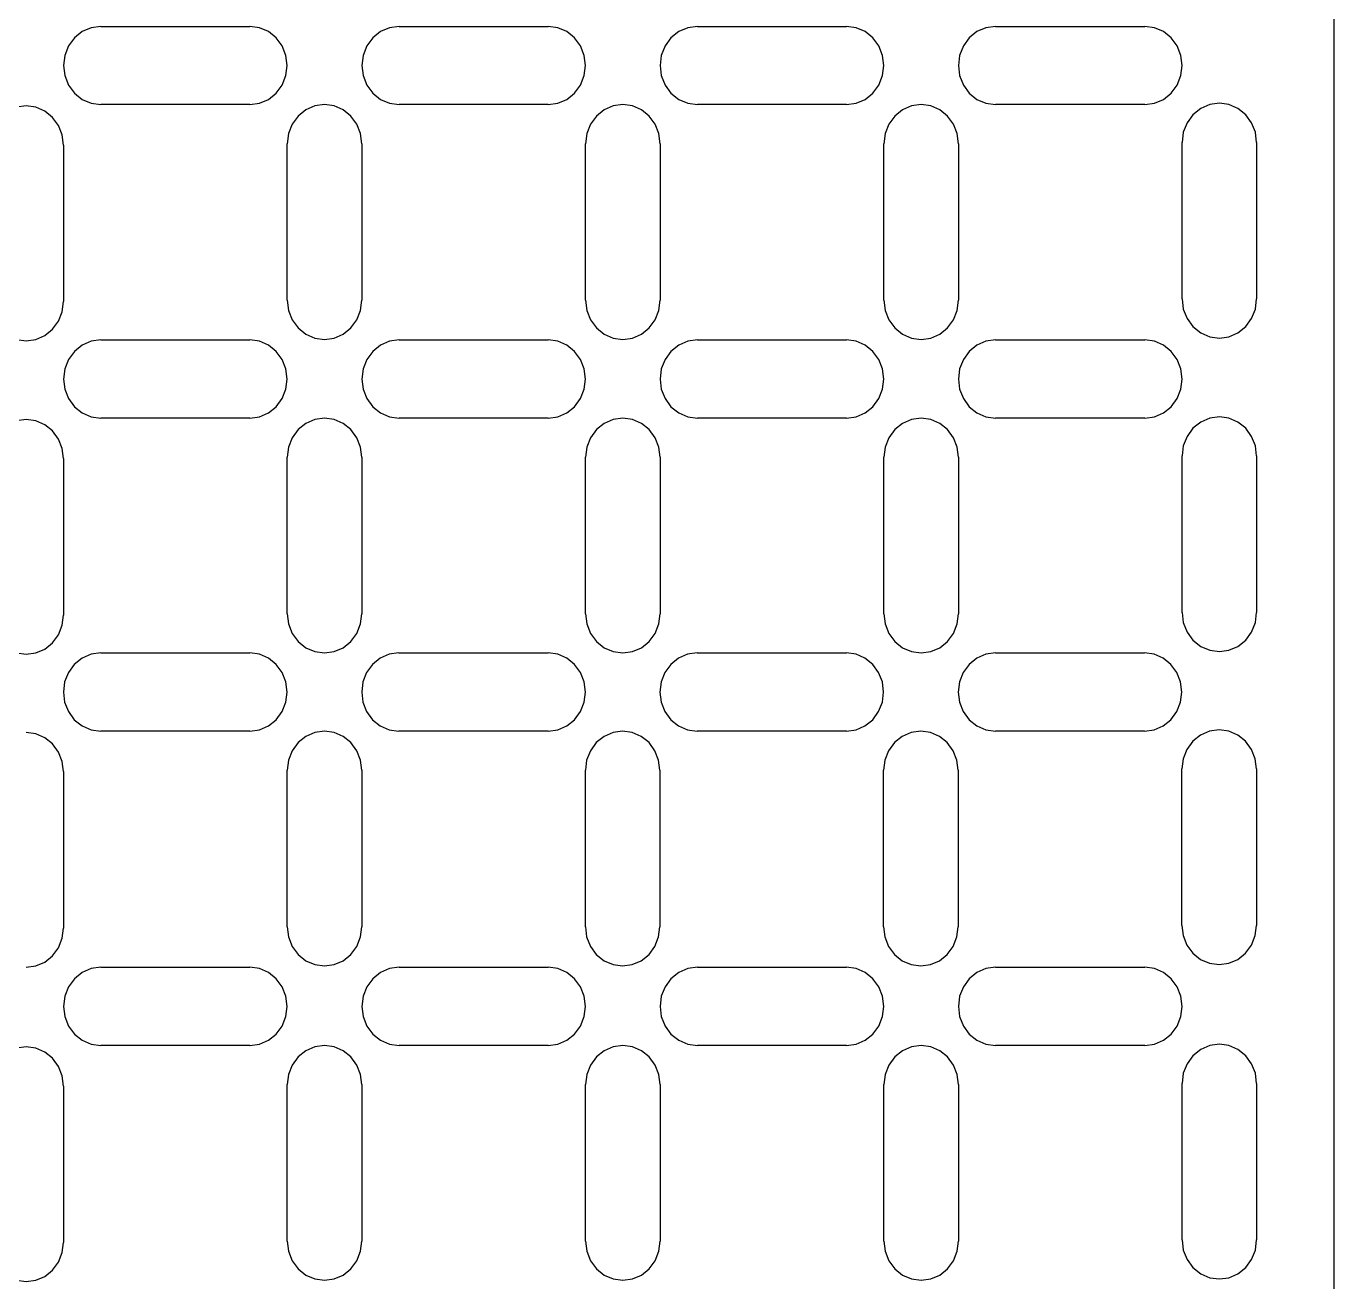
# Model space of a CAD drawing. Extents: x -295 to 295, y -225 to 225.
# Drawn here: x -71 to -20.2, y -147.5 to -98.7 of the extents above; entities that cross this region are included whole.
import ezdxf

# ---------------------------------------------------------------- set-up
doc = ezdxf.new("R2010")
doc.units = 0
doc.layers.get('0').update_dxf_attribs({"linetype": 'CONTINUOUS'})

msp = doc.modelspace()

# ---------------------------------------------------------------- linework, layer by layer
for p, q in [((-20.244, -64.523), (-20.244, -164.56)), ((-68.869, -98.933), (-69.169, -99.175)), ((-68.519, -98.781), (-68.869, -98.933)), ((-68.144, -98.729), (-68.519, -98.781)), ((-68.144, -98.729), (-62.351, -98.729)), ((-61.976, -98.781), (-62.351, -98.729)), ((-61.627, -98.933), (-61.976, -98.781)), ((-61.327, -99.175), (-61.627, -98.933)), ((-57.281, -98.933), (-57.581, -99.175)), ((-56.932, -98.781), (-57.281, -98.933)), ((-56.557, -98.729), (-56.932, -98.781)), ((-56.557, -98.729), (-50.764, -98.729)), ((-50.389, -98.781), (-50.764, -98.729)), ((-50.039, -98.933), (-50.389, -98.781)), ((-49.739, -99.175), (-50.039, -98.933)), ((-45.694, -98.933), (-45.994, -99.175)), ((-45.345, -98.781), (-45.694, -98.933)), ((-44.97, -98.729), (-45.345, -98.781)), ((-44.97, -98.729), (-39.176, -98.729)), ((-38.801, -98.781), (-39.176, -98.729)), ((-38.452, -98.933), (-38.801, -98.781)), ((-38.152, -99.175), (-38.452, -98.933)), ((-34.107, -98.933), (-34.407, -99.175)), ((-33.757, -98.781), (-34.107, -98.933)), ((-33.383, -98.729), (-33.757, -98.781)), ((-33.383, -98.729), (-27.589, -98.729)), ((-27.214, -98.781), (-27.589, -98.729)), ((-26.865, -98.933), (-27.214, -98.781)), ((-26.565, -99.175), (-26.865, -98.933)), ((-69.399, -99.49), (-69.544, -99.856)), ((-69.169, -99.175), (-69.399, -99.49)), ((-61.096, -99.49), (-61.327, -99.175)), ((-60.952, -99.856), (-61.096, -99.49)), ((-57.812, -99.49), (-57.956, -99.856)), ((-57.581, -99.175), (-57.812, -99.49)), ((-49.509, -99.49), (-49.739, -99.175)), ((-49.364, -99.856), (-49.509, -99.49)), ((-46.224, -99.49), (-46.369, -99.856)), ((-45.994, -99.175), (-46.224, -99.49)), ((-37.922, -99.49), (-38.152, -99.175)), ((-37.777, -99.856), (-37.922, -99.49)), ((-34.637, -99.49), (-34.782, -99.856)), ((-34.407, -99.175), (-34.637, -99.49)), ((-26.335, -99.49), (-26.565, -99.175)), ((-26.19, -99.856), (-26.335, -99.49)), ((-69.544, -99.856), (-69.593, -100.25)), ((-60.902, -100.25), (-60.952, -99.856)), ((-57.956, -99.856), (-58.006, -100.25)), ((-49.315, -100.25), (-49.364, -99.856)), ((-46.369, -99.856), (-46.418, -100.25)), ((-37.728, -100.25), (-37.777, -99.856)), ((-34.782, -99.856), (-34.831, -100.25)), ((-26.141, -100.25), (-26.19, -99.856)), ((-69.593, -100.25), (-69.544, -100.643)), ((-60.952, -100.643), (-60.902, -100.25)), ((-58.006, -100.25), (-57.956, -100.643)), ((-49.364, -100.643), (-49.315, -100.25)), ((-46.418, -100.25), (-46.369, -100.643)), ((-37.777, -100.643), (-37.728, -100.25)), ((-34.831, -100.25), (-34.782, -100.643)), ((-26.19, -100.643), (-26.141, -100.25)), ((-69.544, -100.643), (-69.399, -101.01)), ((-69.399, -101.01), (-69.169, -101.325)), ((-61.327, -101.325), (-61.096, -101.01)), ((-61.096, -101.01), (-60.952, -100.643)), ((-57.956, -100.643), (-57.812, -101.01)), ((-57.812, -101.01), (-57.581, -101.325)), ((-49.739, -101.325), (-49.509, -101.01)), ((-49.509, -101.01), (-49.364, -100.643)), ((-46.369, -100.643), (-46.224, -101.01)), ((-46.224, -101.01), (-45.994, -101.325)), ((-38.152, -101.325), (-37.922, -101.01)), ((-37.922, -101.01), (-37.777, -100.643)), ((-34.782, -100.643), (-34.637, -101.01)), ((-34.637, -101.01), (-34.407, -101.325)), ((-26.565, -101.325), (-26.335, -101.01)), ((-26.335, -101.01), (-26.19, -100.643)), ((-69.169, -101.325), (-68.869, -101.566)), ((-68.869, -101.566), (-68.519, -101.718)), ((-61.976, -101.718), (-61.627, -101.566)), ((-61.627, -101.566), (-61.327, -101.325)), ((-57.581, -101.325), (-57.281, -101.566)), ((-57.281, -101.566), (-56.932, -101.718)), ((-50.389, -101.718), (-50.039, -101.566)), ((-50.039, -101.566), (-49.739, -101.325)), ((-45.994, -101.325), (-45.694, -101.566)), ((-45.694, -101.566), (-45.345, -101.718)), ((-38.801, -101.718), (-38.452, -101.566)), ((-38.452, -101.566), (-38.152, -101.325)), ((-34.407, -101.325), (-34.107, -101.566)), ((-34.107, -101.566), (-33.757, -101.718)), ((-27.214, -101.718), (-26.865, -101.566)), ((-26.865, -101.566), (-26.565, -101.325)), ((-71.041, -101.821), (-71.416, -101.873)), ((-70.666, -101.873), (-71.041, -101.821)), ((-70.317, -102.025), (-70.666, -101.873)), ((-70.017, -102.266), (-70.317, -102.025)), ((-68.519, -101.718), (-68.144, -101.77)), ((-62.351, -101.77), (-68.144, -101.77)), ((-62.351, -101.77), (-61.976, -101.718)), ((-60.178, -101.973), (-60.478, -102.214)), ((-59.829, -101.821), (-60.178, -101.973)), ((-59.454, -101.769), (-59.829, -101.821)), ((-59.079, -101.821), (-59.454, -101.769)), ((-58.73, -101.973), (-59.079, -101.821)), ((-58.43, -102.214), (-58.73, -101.973)), ((-56.932, -101.718), (-56.557, -101.77)), ((-50.764, -101.77), (-56.557, -101.77)), ((-50.764, -101.77), (-50.389, -101.718)), ((-48.591, -101.973), (-48.891, -102.214)), ((-48.242, -101.821), (-48.591, -101.973)), ((-47.867, -101.769), (-48.242, -101.821)), ((-47.492, -101.821), (-47.867, -101.769)), ((-47.142, -101.973), (-47.492, -101.821)), ((-46.843, -102.214), (-47.142, -101.973)), ((-45.345, -101.718), (-44.97, -101.77)), ((-39.176, -101.77), (-44.97, -101.77)), ((-39.176, -101.77), (-38.801, -101.718)), ((-37.004, -101.973), (-37.304, -102.214)), ((-36.654, -101.821), (-37.004, -101.973)), ((-36.279, -101.769), (-36.654, -101.821)), ((-35.905, -101.821), (-36.279, -101.769)), ((-35.555, -101.973), (-35.905, -101.821)), ((-35.255, -102.214), (-35.555, -101.973)), ((-33.757, -101.718), (-33.383, -101.77)), ((-27.589, -101.77), (-33.383, -101.77)), ((-27.589, -101.77), (-27.214, -101.718)), ((-25.416, -101.922), (-25.716, -102.163)), ((-25.067, -101.77), (-25.416, -101.922)), ((-24.692, -101.718), (-25.067, -101.77)), ((-24.317, -101.77), (-24.692, -101.718)), ((-23.968, -101.922), (-24.317, -101.77)), ((-23.668, -102.163), (-23.968, -101.922)), ((-69.787, -102.581), (-70.017, -102.266)), ((-69.642, -102.948), (-69.787, -102.581)), ((-60.708, -102.529), (-60.853, -102.896)), ((-60.478, -102.214), (-60.708, -102.529)), ((-58.2, -102.529), (-58.43, -102.214)), ((-58.055, -102.896), (-58.2, -102.529)), ((-49.121, -102.529), (-49.266, -102.896)), ((-48.891, -102.214), (-49.121, -102.529)), ((-46.612, -102.529), (-46.843, -102.214)), ((-46.468, -102.896), (-46.612, -102.529)), ((-37.534, -102.529), (-37.678, -102.896)), ((-37.304, -102.214), (-37.534, -102.529)), ((-35.025, -102.529), (-35.255, -102.214)), ((-34.88, -102.896), (-35.025, -102.529)), ((-25.946, -102.478), (-26.091, -102.845)), ((-25.716, -102.163), (-25.946, -102.478)), ((-23.438, -102.478), (-23.668, -102.163)), ((-23.293, -102.845), (-23.438, -102.478)), ((-69.593, -103.341), (-69.642, -102.948)), ((-60.853, -102.896), (-60.902, -103.289)), ((-58.006, -103.289), (-58.055, -102.896)), ((-49.266, -102.896), (-49.315, -103.289)), ((-46.418, -103.289), (-46.468, -102.896)), ((-37.678, -102.896), (-37.728, -103.289)), ((-34.831, -103.289), (-34.88, -102.896)), ((-26.091, -102.845), (-26.141, -103.238)), ((-23.244, -103.238), (-23.293, -102.845)), ((-69.593, -103.341), (-69.593, -109.422)), ((-60.902, -109.37), (-60.902, -103.289)), ((-58.006, -103.289), (-58.006, -109.37)), ((-49.315, -109.37), (-49.315, -103.289)), ((-46.418, -103.289), (-46.418, -109.37)), ((-37.728, -109.37), (-37.728, -103.289)), ((-34.831, -103.289), (-34.831, -109.37)), ((-26.141, -109.319), (-26.141, -103.238)), ((-23.244, -103.238), (-23.244, -109.319)), ((-69.642, -109.816), (-69.593, -109.422)), ((-60.902, -109.37), (-60.853, -109.764)), ((-58.055, -109.764), (-58.006, -109.37)), ((-49.315, -109.37), (-49.266, -109.764)), ((-46.468, -109.764), (-46.418, -109.37)), ((-37.728, -109.37), (-37.678, -109.764)), ((-34.88, -109.764), (-34.831, -109.37)), ((-26.141, -109.319), (-26.091, -109.713)), ((-26.091, -109.713), (-25.946, -110.079)), ((-23.438, -110.079), (-23.293, -109.713)), ((-23.293, -109.713), (-23.244, -109.319)), ((-70.017, -110.497), (-69.787, -110.182)), ((-69.787, -110.182), (-69.642, -109.816)), ((-60.853, -109.764), (-60.708, -110.13)), ((-60.708, -110.13), (-60.478, -110.445)), ((-58.43, -110.445), (-58.2, -110.13)), ((-58.2, -110.13), (-58.055, -109.764)), ((-49.266, -109.764), (-49.121, -110.13)), ((-49.121, -110.13), (-48.891, -110.445)), ((-46.843, -110.445), (-46.612, -110.13)), ((-46.612, -110.13), (-46.468, -109.764)), ((-37.678, -109.764), (-37.534, -110.13)), ((-37.534, -110.13), (-37.304, -110.445)), ((-35.255, -110.445), (-35.025, -110.13)), ((-35.025, -110.13), (-34.88, -109.764)), ((-25.946, -110.079), (-25.716, -110.394)), ((-23.668, -110.394), (-23.438, -110.079)), ((-70.666, -110.891), (-70.317, -110.739)), ((-70.317, -110.739), (-70.017, -110.497)), ((-60.478, -110.445), (-60.178, -110.687)), ((-60.178, -110.687), (-59.829, -110.839)), ((-59.079, -110.839), (-58.73, -110.687)), ((-58.73, -110.687), (-58.43, -110.445)), ((-48.891, -110.445), (-48.591, -110.687)), ((-48.591, -110.687), (-48.242, -110.839)), ((-47.492, -110.839), (-47.142, -110.687)), ((-47.142, -110.687), (-46.843, -110.445)), ((-37.304, -110.445), (-37.004, -110.687)), ((-37.004, -110.687), (-36.654, -110.839)), ((-35.905, -110.839), (-35.555, -110.687)), ((-35.555, -110.687), (-35.255, -110.445)), ((-25.716, -110.394), (-25.416, -110.636)), ((-25.416, -110.636), (-25.067, -110.788)), ((-24.317, -110.788), (-23.968, -110.636)), ((-23.968, -110.636), (-23.668, -110.394)), ((-71.416, -110.891), (-71.041, -110.942)), ((-71.041, -110.942), (-70.666, -110.891)), ((-68.869, -111.116), (-69.169, -111.357)), ((-68.519, -110.964), (-68.869, -111.116)), ((-68.144, -110.912), (-68.519, -110.964)), ((-68.144, -110.912), (-62.351, -110.912)), ((-61.976, -110.964), (-62.351, -110.912)), ((-61.627, -111.116), (-61.976, -110.964)), ((-61.327, -111.357), (-61.627, -111.116)), ((-59.829, -110.839), (-59.454, -110.891)), ((-59.454, -110.891), (-59.079, -110.839)), ((-57.281, -111.116), (-57.581, -111.357)), ((-56.932, -110.964), (-57.281, -111.116)), ((-56.557, -110.912), (-56.932, -110.964)), ((-56.557, -110.912), (-50.764, -110.912)), ((-50.389, -110.964), (-50.764, -110.912)), ((-50.039, -111.116), (-50.389, -110.964)), ((-49.739, -111.357), (-50.039, -111.116)), ((-48.242, -110.839), (-47.867, -110.891)), ((-47.867, -110.891), (-47.492, -110.839)), ((-45.694, -111.116), (-45.994, -111.357)), ((-45.345, -110.964), (-45.694, -111.116)), ((-44.97, -110.912), (-45.345, -110.964)), ((-44.97, -110.912), (-39.176, -110.912)), ((-38.801, -110.964), (-39.176, -110.912)), ((-38.452, -111.116), (-38.801, -110.964)), ((-38.152, -111.357), (-38.452, -111.116)), ((-36.654, -110.839), (-36.279, -110.891)), ((-36.279, -110.891), (-35.905, -110.839)), ((-34.107, -111.116), (-34.407, -111.357)), ((-33.757, -110.964), (-34.107, -111.116)), ((-33.383, -110.912), (-33.757, -110.964)), ((-33.383, -110.912), (-27.589, -110.912)), ((-27.214, -110.964), (-27.589, -110.912)), ((-26.865, -111.116), (-27.214, -110.964)), ((-26.565, -111.357), (-26.865, -111.116)), ((-25.067, -110.788), (-24.692, -110.839)), ((-24.692, -110.839), (-24.317, -110.788)), ((-69.399, -111.672), (-69.544, -112.039)), ((-69.169, -111.357), (-69.399, -111.672)), ((-61.096, -111.672), (-61.327, -111.357)), ((-60.952, -112.039), (-61.096, -111.672)), ((-57.812, -111.672), (-57.956, -112.039)), ((-57.581, -111.357), (-57.812, -111.672)), ((-49.509, -111.672), (-49.739, -111.357)), ((-49.364, -112.039), (-49.509, -111.672)), ((-46.224, -111.672), (-46.369, -112.039)), ((-45.994, -111.357), (-46.224, -111.672)), ((-37.922, -111.672), (-38.152, -111.357)), ((-37.777, -112.039), (-37.922, -111.672)), ((-34.637, -111.672), (-34.782, -112.039)), ((-34.407, -111.357), (-34.637, -111.672)), ((-26.335, -111.672), (-26.565, -111.357)), ((-26.19, -112.039), (-26.335, -111.672)), ((-69.544, -112.039), (-69.593, -112.432)), ((-60.902, -112.432), (-60.952, -112.039)), ((-57.956, -112.039), (-58.006, -112.432)), ((-49.315, -112.432), (-49.364, -112.039)), ((-46.369, -112.039), (-46.418, -112.432)), ((-37.728, -112.432), (-37.777, -112.039)), ((-34.782, -112.039), (-34.831, -112.432)), ((-26.141, -112.432), (-26.19, -112.039)), ((-69.593, -112.432), (-69.544, -112.826)), ((-60.952, -112.826), (-60.902, -112.432)), ((-58.006, -112.432), (-57.956, -112.826)), ((-49.364, -112.826), (-49.315, -112.432)), ((-46.418, -112.432), (-46.369, -112.826)), ((-37.777, -112.826), (-37.728, -112.432)), ((-34.831, -112.432), (-34.782, -112.826)), ((-26.19, -112.826), (-26.141, -112.432)), ((-69.544, -112.826), (-69.399, -113.193)), ((-69.399, -113.193), (-69.169, -113.507)), ((-61.327, -113.507), (-61.096, -113.193)), ((-61.096, -113.193), (-60.952, -112.826)), ((-57.956, -112.826), (-57.812, -113.193)), ((-57.812, -113.193), (-57.581, -113.507)), ((-49.739, -113.507), (-49.509, -113.193)), ((-49.509, -113.193), (-49.364, -112.826)), ((-46.369, -112.826), (-46.224, -113.193)), ((-46.224, -113.193), (-45.994, -113.507)), ((-38.152, -113.507), (-37.922, -113.193)), ((-37.922, -113.193), (-37.777, -112.826)), ((-34.782, -112.826), (-34.637, -113.193)), ((-34.637, -113.193), (-34.407, -113.507)), ((-26.565, -113.507), (-26.335, -113.193)), ((-26.335, -113.193), (-26.19, -112.826)), ((-69.169, -113.507), (-68.869, -113.749)), ((-68.869, -113.749), (-68.519, -113.901)), ((-61.976, -113.901), (-61.627, -113.749)), ((-61.627, -113.749), (-61.327, -113.507)), ((-57.581, -113.507), (-57.281, -113.749)), ((-57.281, -113.749), (-56.932, -113.901)), ((-50.389, -113.901), (-50.039, -113.749)), ((-50.039, -113.749), (-49.739, -113.507)), ((-45.994, -113.507), (-45.694, -113.749)), ((-45.694, -113.749), (-45.345, -113.901)), ((-38.801, -113.901), (-38.452, -113.749)), ((-38.452, -113.749), (-38.152, -113.507)), ((-34.407, -113.507), (-34.107, -113.749)), ((-34.107, -113.749), (-33.757, -113.901)), ((-27.214, -113.901), (-26.865, -113.749)), ((-26.865, -113.749), (-26.565, -113.507)), ((-71.041, -114.004), (-71.416, -114.056)), ((-70.666, -114.056), (-71.041, -114.004)), ((-70.317, -114.207), (-70.666, -114.056)), ((-70.017, -114.449), (-70.317, -114.207)), ((-68.519, -113.901), (-68.144, -113.953)), ((-62.351, -113.953), (-68.144, -113.953)), ((-62.351, -113.953), (-61.976, -113.901)), ((-60.178, -114.156), (-60.478, -114.397)), ((-59.829, -114.004), (-60.178, -114.156)), ((-59.454, -113.952), (-59.829, -114.004)), ((-59.079, -114.004), (-59.454, -113.952)), ((-58.73, -114.156), (-59.079, -114.004)), ((-58.43, -114.397), (-58.73, -114.156)), ((-56.932, -113.901), (-56.557, -113.953)), ((-50.764, -113.953), (-56.557, -113.953)), ((-50.764, -113.953), (-50.389, -113.901)), ((-48.591, -114.156), (-48.891, -114.397)), ((-48.242, -114.004), (-48.591, -114.156)), ((-47.867, -113.952), (-48.242, -114.004)), ((-47.492, -114.004), (-47.867, -113.952)), ((-47.142, -114.156), (-47.492, -114.004)), ((-46.843, -114.397), (-47.142, -114.156)), ((-45.345, -113.901), (-44.97, -113.953)), ((-39.176, -113.953), (-44.97, -113.953)), ((-39.176, -113.953), (-38.801, -113.901)), ((-37.004, -114.156), (-37.304, -114.397)), ((-36.654, -114.004), (-37.004, -114.156)), ((-36.279, -113.952), (-36.654, -114.004)), ((-35.905, -114.004), (-36.279, -113.952)), ((-35.555, -114.156), (-35.905, -114.004)), ((-35.255, -114.397), (-35.555, -114.156)), ((-33.757, -113.901), (-33.383, -113.953)), ((-27.589, -113.953), (-33.383, -113.953)), ((-27.589, -113.953), (-27.214, -113.901)), ((-25.416, -114.105), (-25.716, -114.346)), ((-25.067, -113.953), (-25.416, -114.105)), ((-24.692, -113.901), (-25.067, -113.953)), ((-24.317, -113.953), (-24.692, -113.901)), ((-23.968, -114.105), (-24.317, -113.953)), ((-23.668, -114.346), (-23.968, -114.105)), ((-69.787, -114.764), (-70.017, -114.449)), ((-69.642, -115.131), (-69.787, -114.764)), ((-60.708, -114.712), (-60.853, -115.079)), ((-60.478, -114.397), (-60.708, -114.712)), ((-58.2, -114.712), (-58.43, -114.397)), ((-58.055, -115.079), (-58.2, -114.712)), ((-49.121, -114.712), (-49.266, -115.079)), ((-48.891, -114.397), (-49.121, -114.712)), ((-46.612, -114.712), (-46.843, -114.397)), ((-46.468, -115.079), (-46.612, -114.712)), ((-37.534, -114.712), (-37.678, -115.079)), ((-37.304, -114.397), (-37.534, -114.712)), ((-35.025, -114.712), (-35.255, -114.397)), ((-34.88, -115.079), (-35.025, -114.712)), ((-25.946, -114.661), (-26.091, -115.028)), ((-25.716, -114.346), (-25.946, -114.661)), ((-23.438, -114.661), (-23.668, -114.346)), ((-23.293, -115.028), (-23.438, -114.661)), ((-69.593, -115.524), (-69.642, -115.131)), ((-60.853, -115.079), (-60.902, -115.472)), ((-58.006, -115.472), (-58.055, -115.079)), ((-49.266, -115.079), (-49.315, -115.472)), ((-46.418, -115.472), (-46.468, -115.079)), ((-37.678, -115.079), (-37.728, -115.472)), ((-34.831, -115.472), (-34.88, -115.079)), ((-26.091, -115.028), (-26.141, -115.421)), ((-23.244, -115.421), (-23.293, -115.028)), ((-69.593, -115.524), (-69.593, -121.605)), ((-60.902, -121.553), (-60.902, -115.472)), ((-58.006, -115.472), (-58.006, -121.553)), ((-49.315, -121.553), (-49.315, -115.472)), ((-46.418, -115.472), (-46.418, -121.553)), ((-37.728, -121.553), (-37.728, -115.472)), ((-34.831, -115.472), (-34.831, -121.553)), ((-26.141, -121.502), (-26.141, -115.421)), ((-23.244, -115.421), (-23.244, -121.502)), ((-69.642, -121.998), (-69.593, -121.605)), ((-60.902, -121.553), (-60.853, -121.947)), ((-58.055, -121.947), (-58.006, -121.553)), ((-49.315, -121.553), (-49.266, -121.947)), ((-46.468, -121.947), (-46.418, -121.553)), ((-37.728, -121.553), (-37.678, -121.947)), ((-34.88, -121.947), (-34.831, -121.553)), ((-26.141, -121.502), (-26.091, -121.896)), ((-26.091, -121.896), (-25.946, -122.262)), ((-23.438, -122.262), (-23.293, -121.896)), ((-23.293, -121.896), (-23.244, -121.502)), ((-70.017, -122.68), (-69.787, -122.365)), ((-69.787, -122.365), (-69.642, -121.998)), ((-60.853, -121.947), (-60.708, -122.313)), ((-60.708, -122.313), (-60.478, -122.628)), ((-58.43, -122.628), (-58.2, -122.313)), ((-58.2, -122.313), (-58.055, -121.947)), ((-49.266, -121.947), (-49.121, -122.313)), ((-49.121, -122.313), (-48.891, -122.628)), ((-46.843, -122.628), (-46.612, -122.313)), ((-46.612, -122.313), (-46.468, -121.947)), ((-37.678, -121.947), (-37.534, -122.313)), ((-37.534, -122.313), (-37.304, -122.628)), ((-35.255, -122.628), (-35.025, -122.313)), ((-35.025, -122.313), (-34.88, -121.947)), ((-25.946, -122.262), (-25.716, -122.577)), ((-23.668, -122.577), (-23.438, -122.262)), ((-70.666, -123.073), (-70.317, -122.922)), ((-70.317, -122.922), (-70.017, -122.68)), ((-60.478, -122.628), (-60.178, -122.87)), ((-60.178, -122.87), (-59.829, -123.022)), ((-59.079, -123.022), (-58.73, -122.87)), ((-58.73, -122.87), (-58.43, -122.628)), ((-48.891, -122.628), (-48.591, -122.87)), ((-48.591, -122.87), (-48.242, -123.022)), ((-47.492, -123.022), (-47.142, -122.87)), ((-47.142, -122.87), (-46.843, -122.628)), ((-37.304, -122.628), (-37.004, -122.87)), ((-37.004, -122.87), (-36.654, -123.022)), ((-35.905, -123.022), (-35.555, -122.87)), ((-35.555, -122.87), (-35.255, -122.628)), ((-25.716, -122.577), (-25.416, -122.819)), ((-25.416, -122.819), (-25.067, -122.971)), ((-24.317, -122.971), (-23.968, -122.819)), ((-23.968, -122.819), (-23.668, -122.577)), ((-71.416, -123.073), (-71.041, -123.125)), ((-71.041, -123.125), (-70.666, -123.073)), ((-68.874, -123.277), (-69.174, -123.519)), ((-68.524, -123.125), (-68.874, -123.277)), ((-68.149, -123.073), (-68.524, -123.125)), ((-68.149, -123.073), (-62.356, -123.073)), ((-61.981, -123.125), (-62.356, -123.073)), ((-61.631, -123.277), (-61.981, -123.125)), ((-61.331, -123.519), (-61.631, -123.277)), ((-59.829, -123.022), (-59.454, -123.073)), ((-59.454, -123.073), (-59.079, -123.022)), ((-57.286, -123.277), (-57.586, -123.519)), ((-56.937, -123.125), (-57.286, -123.277)), ((-56.562, -123.073), (-56.937, -123.125)), ((-56.562, -123.073), (-50.768, -123.073)), ((-50.394, -123.125), (-50.768, -123.073)), ((-50.044, -123.277), (-50.394, -123.125)), ((-49.744, -123.519), (-50.044, -123.277)), ((-48.242, -123.022), (-47.867, -123.073)), ((-47.867, -123.073), (-47.492, -123.022)), ((-45.699, -123.277), (-45.999, -123.519)), ((-45.35, -123.125), (-45.699, -123.277)), ((-44.975, -123.073), (-45.35, -123.125)), ((-44.975, -123.073), (-39.181, -123.073)), ((-38.806, -123.125), (-39.181, -123.073)), ((-38.457, -123.277), (-38.806, -123.125)), ((-38.157, -123.519), (-38.457, -123.277)), ((-36.654, -123.022), (-36.279, -123.073)), ((-36.279, -123.073), (-35.905, -123.022)), ((-34.112, -123.277), (-34.412, -123.519)), ((-33.762, -123.125), (-34.112, -123.277)), ((-33.387, -123.073), (-33.762, -123.125)), ((-33.387, -123.073), (-27.594, -123.073)), ((-27.219, -123.125), (-27.594, -123.073)), ((-26.87, -123.277), (-27.219, -123.125)), ((-26.57, -123.519), (-26.87, -123.277)), ((-25.067, -122.971), (-24.692, -123.022)), ((-24.692, -123.022), (-24.317, -122.971)), ((-69.404, -123.834), (-69.548, -124.2)), ((-69.174, -123.519), (-69.404, -123.834)), ((-61.101, -123.834), (-61.331, -123.519)), ((-60.957, -124.2), (-61.101, -123.834)), ((-57.816, -123.834), (-57.961, -124.2)), ((-57.586, -123.519), (-57.816, -123.834)), ((-49.514, -123.834), (-49.744, -123.519)), ((-49.369, -124.2), (-49.514, -123.834)), ((-46.229, -123.834), (-46.374, -124.2)), ((-45.999, -123.519), (-46.229, -123.834)), ((-37.927, -123.834), (-38.157, -123.519)), ((-37.782, -124.2), (-37.927, -123.834)), ((-34.642, -123.834), (-34.787, -124.2)), ((-34.412, -123.519), (-34.642, -123.834)), ((-26.339, -123.834), (-26.57, -123.519)), ((-26.195, -124.2), (-26.339, -123.834)), ((-69.548, -124.2), (-69.598, -124.594)), ((-60.907, -124.594), (-60.957, -124.2)), ((-57.961, -124.2), (-58.01, -124.594)), ((-49.32, -124.594), (-49.369, -124.2)), ((-46.374, -124.2), (-46.423, -124.594)), ((-37.733, -124.594), (-37.782, -124.2)), ((-34.787, -124.2), (-34.836, -124.594)), ((-26.145, -124.594), (-26.195, -124.2)), ((-69.598, -124.594), (-69.548, -124.987)), ((-60.957, -124.987), (-60.907, -124.594)), ((-58.01, -124.594), (-57.961, -124.987)), ((-49.369, -124.987), (-49.32, -124.594)), ((-46.423, -124.594), (-46.374, -124.987)), ((-37.782, -124.987), (-37.733, -124.594)), ((-34.836, -124.594), (-34.787, -124.987)), ((-26.195, -124.987), (-26.145, -124.594)), ((-69.548, -124.987), (-69.404, -125.354)), ((-69.404, -125.354), (-69.174, -125.669)), ((-61.331, -125.669), (-61.101, -125.354)), ((-61.101, -125.354), (-60.957, -124.987)), ((-57.961, -124.987), (-57.816, -125.354)), ((-57.816, -125.354), (-57.586, -125.669)), ((-49.744, -125.669), (-49.514, -125.354)), ((-49.514, -125.354), (-49.369, -124.987)), ((-46.374, -124.987), (-46.229, -125.354)), ((-46.229, -125.354), (-45.999, -125.669)), ((-38.157, -125.669), (-37.927, -125.354)), ((-37.927, -125.354), (-37.782, -124.987)), ((-34.787, -124.987), (-34.642, -125.354)), ((-34.642, -125.354), (-34.412, -125.669)), ((-26.57, -125.669), (-26.339, -125.354)), ((-26.339, -125.354), (-26.195, -124.987)), ((-69.174, -125.669), (-68.874, -125.91)), ((-68.874, -125.91), (-68.524, -126.062)), ((-61.981, -126.062), (-61.631, -125.91)), ((-61.631, -125.91), (-61.331, -125.669)), ((-57.586, -125.669), (-57.286, -125.91)), ((-57.286, -125.91), (-56.937, -126.062)), ((-50.394, -126.062), (-50.044, -125.91)), ((-50.044, -125.91), (-49.744, -125.669)), ((-45.999, -125.669), (-45.699, -125.91)), ((-45.699, -125.91), (-45.35, -126.062)), ((-38.806, -126.062), (-38.457, -125.91)), ((-38.457, -125.91), (-38.157, -125.669)), ((-34.412, -125.669), (-34.112, -125.91)), ((-34.112, -125.91), (-33.762, -126.062)), ((-27.219, -126.062), (-26.87, -125.91)), ((-26.87, -125.91), (-26.57, -125.669)), ((-70.671, -126.217), (-71.046, -126.165)), ((-70.322, -126.369), (-70.671, -126.217)), ((-70.022, -126.61), (-70.322, -126.369)), ((-68.524, -126.062), (-68.149, -126.114)), ((-62.356, -126.114), (-68.149, -126.114)), ((-62.356, -126.114), (-61.981, -126.062)), ((-60.183, -126.317), (-60.483, -126.558)), ((-59.834, -126.165), (-60.183, -126.317)), ((-59.459, -126.113), (-59.834, -126.165)), ((-59.084, -126.165), (-59.459, -126.113)), ((-58.735, -126.317), (-59.084, -126.165)), ((-58.435, -126.558), (-58.735, -126.317)), ((-56.937, -126.062), (-56.562, -126.114)), ((-50.768, -126.114), (-56.562, -126.114)), ((-50.768, -126.114), (-50.394, -126.062)), ((-48.596, -126.317), (-48.896, -126.558)), ((-48.246, -126.165), (-48.596, -126.317)), ((-47.872, -126.113), (-48.246, -126.165)), ((-47.497, -126.165), (-47.872, -126.113)), ((-47.147, -126.317), (-47.497, -126.165)), ((-46.847, -126.558), (-47.147, -126.317)), ((-45.35, -126.062), (-44.975, -126.114)), ((-39.181, -126.114), (-44.975, -126.114)), ((-39.181, -126.114), (-38.806, -126.062)), ((-37.008, -126.317), (-37.308, -126.558)), ((-36.659, -126.165), (-37.008, -126.317)), ((-36.284, -126.113), (-36.659, -126.165)), ((-35.909, -126.165), (-36.284, -126.113)), ((-35.56, -126.317), (-35.909, -126.165)), ((-35.26, -126.558), (-35.56, -126.317)), ((-33.762, -126.062), (-33.387, -126.114)), ((-27.594, -126.114), (-33.387, -126.114)), ((-27.594, -126.114), (-27.219, -126.062)), ((-25.421, -126.266), (-25.721, -126.507)), ((-25.072, -126.114), (-25.421, -126.266)), ((-24.697, -126.062), (-25.072, -126.114)), ((-24.322, -126.114), (-24.697, -126.062)), ((-23.973, -126.266), (-24.322, -126.114)), ((-23.673, -126.507), (-23.973, -126.266)), ((-69.792, -126.925), (-70.022, -126.61)), ((-69.647, -127.292), (-69.792, -126.925)), ((-60.713, -126.873), (-60.858, -127.24)), ((-60.483, -126.558), (-60.713, -126.873)), ((-58.204, -126.873), (-58.435, -126.558)), ((-58.06, -127.24), (-58.204, -126.873)), ((-49.126, -126.873), (-49.271, -127.24)), ((-48.896, -126.558), (-49.126, -126.873)), ((-46.617, -126.873), (-46.847, -126.558)), ((-46.473, -127.24), (-46.617, -126.873)), ((-37.539, -126.873), (-37.683, -127.24)), ((-37.308, -126.558), (-37.539, -126.873)), ((-35.03, -126.873), (-35.26, -126.558)), ((-34.885, -127.24), (-35.03, -126.873)), ((-25.951, -126.822), (-26.096, -127.189)), ((-25.721, -126.507), (-25.951, -126.822)), ((-23.443, -126.822), (-23.673, -126.507)), ((-23.298, -127.189), (-23.443, -126.822)), ((-69.598, -127.685), (-69.647, -127.292)), ((-60.858, -127.24), (-60.907, -127.633)), ((-58.01, -127.633), (-58.06, -127.24)), ((-49.271, -127.24), (-49.32, -127.633)), ((-46.423, -127.633), (-46.473, -127.24)), ((-37.683, -127.24), (-37.733, -127.633)), ((-34.836, -127.633), (-34.885, -127.24)), ((-26.096, -127.189), (-26.145, -127.582)), ((-23.249, -127.582), (-23.298, -127.189)), ((-69.598, -127.685), (-69.598, -133.766)), ((-60.907, -133.714), (-60.907, -127.633)), ((-58.01, -127.633), (-58.01, -133.714)), ((-49.32, -133.714), (-49.32, -127.633)), ((-46.423, -127.633), (-46.423, -133.714)), ((-37.733, -133.714), (-37.733, -127.633)), ((-34.836, -127.633), (-34.836, -133.714)), ((-26.145, -133.663), (-26.145, -127.582)), ((-23.249, -127.582), (-23.249, -133.663)), ((-69.647, -134.16), (-69.598, -133.766)), ((-60.907, -133.714), (-60.858, -134.108)), ((-60.858, -134.108), (-60.713, -134.474)), ((-58.204, -134.474), (-58.06, -134.108)), ((-58.06, -134.108), (-58.01, -133.714)), ((-49.32, -133.714), (-49.271, -134.108)), ((-49.271, -134.108), (-49.126, -134.474)), ((-46.617, -134.474), (-46.473, -134.108)), ((-46.473, -134.108), (-46.423, -133.714)), ((-37.733, -133.714), (-37.683, -134.108)), ((-37.683, -134.108), (-37.539, -134.474)), ((-35.03, -134.474), (-34.885, -134.108)), ((-34.885, -134.108), (-34.836, -133.714)), ((-26.145, -133.663), (-26.096, -134.057)), ((-26.096, -134.057), (-25.951, -134.423)), ((-23.443, -134.423), (-23.298, -134.057)), ((-23.298, -134.057), (-23.249, -133.663)), ((-70.022, -134.841), (-69.792, -134.526)), ((-69.792, -134.526), (-69.647, -134.16)), ((-60.713, -134.474), (-60.483, -134.789)), ((-58.435, -134.789), (-58.204, -134.474)), ((-49.126, -134.474), (-48.896, -134.789)), ((-46.847, -134.789), (-46.617, -134.474)), ((-37.539, -134.474), (-37.308, -134.789)), ((-35.26, -134.789), (-35.03, -134.474)), ((-25.951, -134.423), (-25.721, -134.738)), ((-23.673, -134.738), (-23.443, -134.423)), ((-70.671, -135.235), (-70.322, -135.083)), ((-70.322, -135.083), (-70.022, -134.841)), ((-60.483, -134.789), (-60.183, -135.031)), ((-60.183, -135.031), (-59.834, -135.183)), ((-59.084, -135.183), (-58.735, -135.031)), ((-58.735, -135.031), (-58.435, -134.789)), ((-48.896, -134.789), (-48.596, -135.031)), ((-48.596, -135.031), (-48.246, -135.183)), ((-47.497, -135.183), (-47.147, -135.031)), ((-47.147, -135.031), (-46.847, -134.789)), ((-37.308, -134.789), (-37.008, -135.031)), ((-37.008, -135.031), (-36.659, -135.183)), ((-35.909, -135.183), (-35.56, -135.031)), ((-35.56, -135.031), (-35.26, -134.789)), ((-25.721, -134.738), (-25.421, -134.98)), ((-25.421, -134.98), (-25.072, -135.132)), ((-24.322, -135.132), (-23.973, -134.98)), ((-23.973, -134.98), (-23.673, -134.738)), ((-71.046, -135.286), (-70.671, -135.235)), ((-68.869, -135.49), (-69.169, -135.732)), ((-68.519, -135.338), (-68.869, -135.49)), ((-68.144, -135.286), (-68.519, -135.338)), ((-68.144, -135.286), (-62.351, -135.286)), ((-61.976, -135.338), (-62.351, -135.286)), ((-61.627, -135.49), (-61.976, -135.338)), ((-61.327, -135.732), (-61.627, -135.49)), ((-59.834, -135.183), (-59.459, -135.235)), ((-59.459, -135.235), (-59.084, -135.183)), ((-57.281, -135.49), (-57.581, -135.732)), ((-56.932, -135.338), (-57.281, -135.49)), ((-56.557, -135.286), (-56.932, -135.338)), ((-56.557, -135.286), (-50.764, -135.286)), ((-50.389, -135.338), (-50.764, -135.286)), ((-50.039, -135.49), (-50.389, -135.338)), ((-49.739, -135.732), (-50.039, -135.49)), ((-48.246, -135.183), (-47.872, -135.235)), ((-47.872, -135.235), (-47.497, -135.183)), ((-45.694, -135.49), (-45.994, -135.732)), ((-45.345, -135.338), (-45.694, -135.49)), ((-44.97, -135.286), (-45.345, -135.338)), ((-44.97, -135.286), (-39.176, -135.286)), ((-38.801, -135.338), (-39.176, -135.286)), ((-38.452, -135.49), (-38.801, -135.338)), ((-38.152, -135.732), (-38.452, -135.49)), ((-36.659, -135.183), (-36.284, -135.235)), ((-36.284, -135.235), (-35.909, -135.183)), ((-34.107, -135.49), (-34.407, -135.732)), ((-33.757, -135.338), (-34.107, -135.49)), ((-33.383, -135.286), (-33.757, -135.338)), ((-33.383, -135.286), (-27.589, -135.286)), ((-27.214, -135.338), (-27.589, -135.286)), ((-26.865, -135.49), (-27.214, -135.338)), ((-26.565, -135.732), (-26.865, -135.49)), ((-25.072, -135.132), (-24.697, -135.183)), ((-24.697, -135.183), (-24.322, -135.132)), ((-69.399, -136.047), (-69.544, -136.413)), ((-69.169, -135.732), (-69.399, -136.047)), ((-61.096, -136.047), (-61.327, -135.732)), ((-60.952, -136.413), (-61.096, -136.047)), ((-57.812, -136.047), (-57.956, -136.413)), ((-57.581, -135.732), (-57.812, -136.047)), ((-49.509, -136.047), (-49.739, -135.732)), ((-49.364, -136.413), (-49.509, -136.047)), ((-46.224, -136.047), (-46.369, -136.413)), ((-45.994, -135.732), (-46.224, -136.047)), ((-37.922, -136.047), (-38.152, -135.732)), ((-37.777, -136.413), (-37.922, -136.047)), ((-34.637, -136.047), (-34.782, -136.413)), ((-34.407, -135.732), (-34.637, -136.047)), ((-26.335, -136.047), (-26.565, -135.732)), ((-26.19, -136.413), (-26.335, -136.047)), ((-69.544, -136.413), (-69.593, -136.807)), ((-60.902, -136.807), (-60.952, -136.413)), ((-57.956, -136.413), (-58.006, -136.807)), ((-49.315, -136.807), (-49.364, -136.413)), ((-46.369, -136.413), (-46.418, -136.807)), ((-37.728, -136.807), (-37.777, -136.413)), ((-34.782, -136.413), (-34.831, -136.807)), ((-26.141, -136.807), (-26.19, -136.413)), ((-69.593, -136.807), (-69.544, -137.2)), ((-60.952, -137.2), (-60.902, -136.807)), ((-58.006, -136.807), (-57.956, -137.2)), ((-49.364, -137.2), (-49.315, -136.807)), ((-46.418, -136.807), (-46.369, -137.2)), ((-37.777, -137.2), (-37.728, -136.807)), ((-34.831, -136.807), (-34.782, -137.2)), ((-26.19, -137.2), (-26.141, -136.807)), ((-69.544, -137.2), (-69.399, -137.567)), ((-69.399, -137.567), (-69.169, -137.882)), ((-61.327, -137.882), (-61.096, -137.567)), ((-61.096, -137.567), (-60.952, -137.2)), ((-57.956, -137.2), (-57.812, -137.567)), ((-57.812, -137.567), (-57.581, -137.882)), ((-49.739, -137.882), (-49.509, -137.567)), ((-49.509, -137.567), (-49.364, -137.2)), ((-46.369, -137.2), (-46.224, -137.567)), ((-46.224, -137.567), (-45.994, -137.882)), ((-38.152, -137.882), (-37.922, -137.567)), ((-37.922, -137.567), (-37.777, -137.2)), ((-34.782, -137.2), (-34.637, -137.567)), ((-34.637, -137.567), (-34.407, -137.882)), ((-26.565, -137.882), (-26.335, -137.567)), ((-26.335, -137.567), (-26.19, -137.2)), ((-69.169, -137.882), (-68.869, -138.123)), ((-68.869, -138.123), (-68.519, -138.275)), ((-61.976, -138.275), (-61.627, -138.123)), ((-61.627, -138.123), (-61.327, -137.882)), ((-57.581, -137.882), (-57.281, -138.123)), ((-57.281, -138.123), (-56.932, -138.275)), ((-50.389, -138.275), (-50.039, -138.123)), ((-50.039, -138.123), (-49.739, -137.882)), ((-45.994, -137.882), (-45.694, -138.123)), ((-45.694, -138.123), (-45.345, -138.275)), ((-38.801, -138.275), (-38.452, -138.123)), ((-38.452, -138.123), (-38.152, -137.882)), ((-34.407, -137.882), (-34.107, -138.123)), ((-34.107, -138.123), (-33.757, -138.275)), ((-27.214, -138.275), (-26.865, -138.123)), ((-26.865, -138.123), (-26.565, -137.882)), ((-71.041, -138.378), (-71.416, -138.43)), ((-70.666, -138.43), (-71.041, -138.378)), ((-70.317, -138.582), (-70.666, -138.43)), ((-70.017, -138.823), (-70.317, -138.582)), ((-68.519, -138.275), (-68.144, -138.327)), ((-62.351, -138.327), (-68.144, -138.327)), ((-62.351, -138.327), (-61.976, -138.275)), ((-60.178, -138.53), (-60.478, -138.771)), ((-59.829, -138.378), (-60.178, -138.53)), ((-59.454, -138.326), (-59.829, -138.378)), ((-59.079, -138.378), (-59.454, -138.326)), ((-58.73, -138.53), (-59.079, -138.378)), ((-58.43, -138.771), (-58.73, -138.53)), ((-56.932, -138.275), (-56.557, -138.327)), ((-50.764, -138.327), (-56.557, -138.327)), ((-50.764, -138.327), (-50.389, -138.275)), ((-48.591, -138.53), (-48.891, -138.771)), ((-48.242, -138.378), (-48.591, -138.53)), ((-47.867, -138.326), (-48.242, -138.378)), ((-47.492, -138.378), (-47.867, -138.326)), ((-47.142, -138.53), (-47.492, -138.378)), ((-46.843, -138.771), (-47.142, -138.53)), ((-45.345, -138.275), (-44.97, -138.327)), ((-39.176, -138.327), (-44.97, -138.327)), ((-39.176, -138.327), (-38.801, -138.275)), ((-37.004, -138.53), (-37.304, -138.771)), ((-36.654, -138.378), (-37.004, -138.53)), ((-36.279, -138.326), (-36.654, -138.378)), ((-35.905, -138.378), (-36.279, -138.326)), ((-35.555, -138.53), (-35.905, -138.378)), ((-35.255, -138.771), (-35.555, -138.53)), ((-33.757, -138.275), (-33.383, -138.327)), ((-27.589, -138.327), (-33.383, -138.327)), ((-27.589, -138.327), (-27.214, -138.275)), ((-25.416, -138.479), (-25.716, -138.72)), ((-25.067, -138.327), (-25.416, -138.479)), ((-24.692, -138.275), (-25.067, -138.327)), ((-24.317, -138.327), (-24.692, -138.275)), ((-23.968, -138.479), (-24.317, -138.327)), ((-23.668, -138.72), (-23.968, -138.479)), ((-69.787, -139.138), (-70.017, -138.823)), ((-69.642, -139.505), (-69.787, -139.138)), ((-60.708, -139.086), (-60.853, -139.453)), ((-60.478, -138.771), (-60.708, -139.086)), ((-58.2, -139.086), (-58.43, -138.771)), ((-58.055, -139.453), (-58.2, -139.086)), ((-49.121, -139.086), (-49.266, -139.453)), ((-48.891, -138.771), (-49.121, -139.086)), ((-46.612, -139.086), (-46.843, -138.771)), ((-46.468, -139.453), (-46.612, -139.086)), ((-37.534, -139.086), (-37.678, -139.453)), ((-37.304, -138.771), (-37.534, -139.086)), ((-35.025, -139.086), (-35.255, -138.771)), ((-34.88, -139.453), (-35.025, -139.086)), ((-25.946, -139.035), (-26.091, -139.402)), ((-25.716, -138.72), (-25.946, -139.035)), ((-23.438, -139.035), (-23.668, -138.72)), ((-23.293, -139.402), (-23.438, -139.035)), ((-69.593, -139.898), (-69.642, -139.505)), ((-60.853, -139.453), (-60.902, -139.846)), ((-58.006, -139.846), (-58.055, -139.453)), ((-49.266, -139.453), (-49.315, -139.846)), ((-46.418, -139.846), (-46.468, -139.453)), ((-37.678, -139.453), (-37.728, -139.846)), ((-34.831, -139.846), (-34.88, -139.453)), ((-26.091, -139.402), (-26.141, -139.795)), ((-23.244, -139.795), (-23.293, -139.402)), ((-69.593, -139.898), (-69.593, -145.979)), ((-60.902, -145.927), (-60.902, -139.846)), ((-58.006, -139.846), (-58.006, -145.927)), ((-49.315, -145.927), (-49.315, -139.846)), ((-46.418, -139.846), (-46.418, -145.927)), ((-37.728, -145.927), (-37.728, -139.846)), ((-34.831, -139.846), (-34.831, -145.927)), ((-26.141, -145.876), (-26.141, -139.795)), ((-23.244, -139.795), (-23.244, -145.876)), ((-69.642, -146.373), (-69.593, -145.979)), ((-60.902, -145.927), (-60.853, -146.321)), ((-58.055, -146.321), (-58.006, -145.927)), ((-49.315, -145.927), (-49.266, -146.321)), ((-46.468, -146.321), (-46.418, -145.927)), ((-37.728, -145.927), (-37.678, -146.321)), ((-34.88, -146.321), (-34.831, -145.927)), ((-26.141, -145.876), (-26.091, -146.27)), ((-26.091, -146.27), (-25.946, -146.636)), ((-23.438, -146.636), (-23.293, -146.27)), ((-23.293, -146.27), (-23.244, -145.876)), ((-70.017, -147.054), (-69.787, -146.739)), ((-69.787, -146.739), (-69.642, -146.373)), ((-60.853, -146.321), (-60.708, -146.687)), ((-60.708, -146.687), (-60.478, -147.002)), ((-58.43, -147.002), (-58.2, -146.687)), ((-58.2, -146.687), (-58.055, -146.321)), ((-49.266, -146.321), (-49.121, -146.687)), ((-49.121, -146.687), (-48.891, -147.002)), ((-46.843, -147.002), (-46.612, -146.687)), ((-46.612, -146.687), (-46.468, -146.321)), ((-37.678, -146.321), (-37.534, -146.687)), ((-37.534, -146.687), (-37.304, -147.002)), ((-35.255, -147.002), (-35.025, -146.687)), ((-35.025, -146.687), (-34.88, -146.321)), ((-25.946, -146.636), (-25.716, -146.951)), ((-23.668, -146.951), (-23.438, -146.636)), ((-70.666, -147.448), (-70.317, -147.296)), ((-70.317, -147.296), (-70.017, -147.054)), ((-60.478, -147.002), (-60.178, -147.244)), ((-60.178, -147.244), (-59.829, -147.396)), ((-59.079, -147.396), (-58.73, -147.244)), ((-58.73, -147.244), (-58.43, -147.002)), ((-48.891, -147.002), (-48.591, -147.244)), ((-48.591, -147.244), (-48.242, -147.396)), ((-47.492, -147.396), (-47.142, -147.244)), ((-47.142, -147.244), (-46.843, -147.002)), ((-37.304, -147.002), (-37.004, -147.244)), ((-37.004, -147.244), (-36.654, -147.396)), ((-35.905, -147.396), (-35.555, -147.244)), ((-35.555, -147.244), (-35.255, -147.002)), ((-25.716, -146.951), (-25.416, -147.193)), ((-25.416, -147.193), (-25.067, -147.345)), ((-24.317, -147.345), (-23.968, -147.193)), ((-23.968, -147.193), (-23.668, -146.951)), ((-71.416, -147.448), (-71.041, -147.499)), ((-71.041, -147.499), (-70.666, -147.448)), ((-59.829, -147.396), (-59.454, -147.448)), ((-59.454, -147.448), (-59.079, -147.396)), ((-48.242, -147.396), (-47.867, -147.448)), ((-47.867, -147.448), (-47.492, -147.396)), ((-36.654, -147.396), (-36.279, -147.448)), ((-36.279, -147.448), (-35.905, -147.396)), ((-25.067, -147.345), (-24.692, -147.396)), ((-24.692, -147.396), (-24.317, -147.345))]:
    msp.add_line(p, q)

doc.saveas('drawing.dxf')
